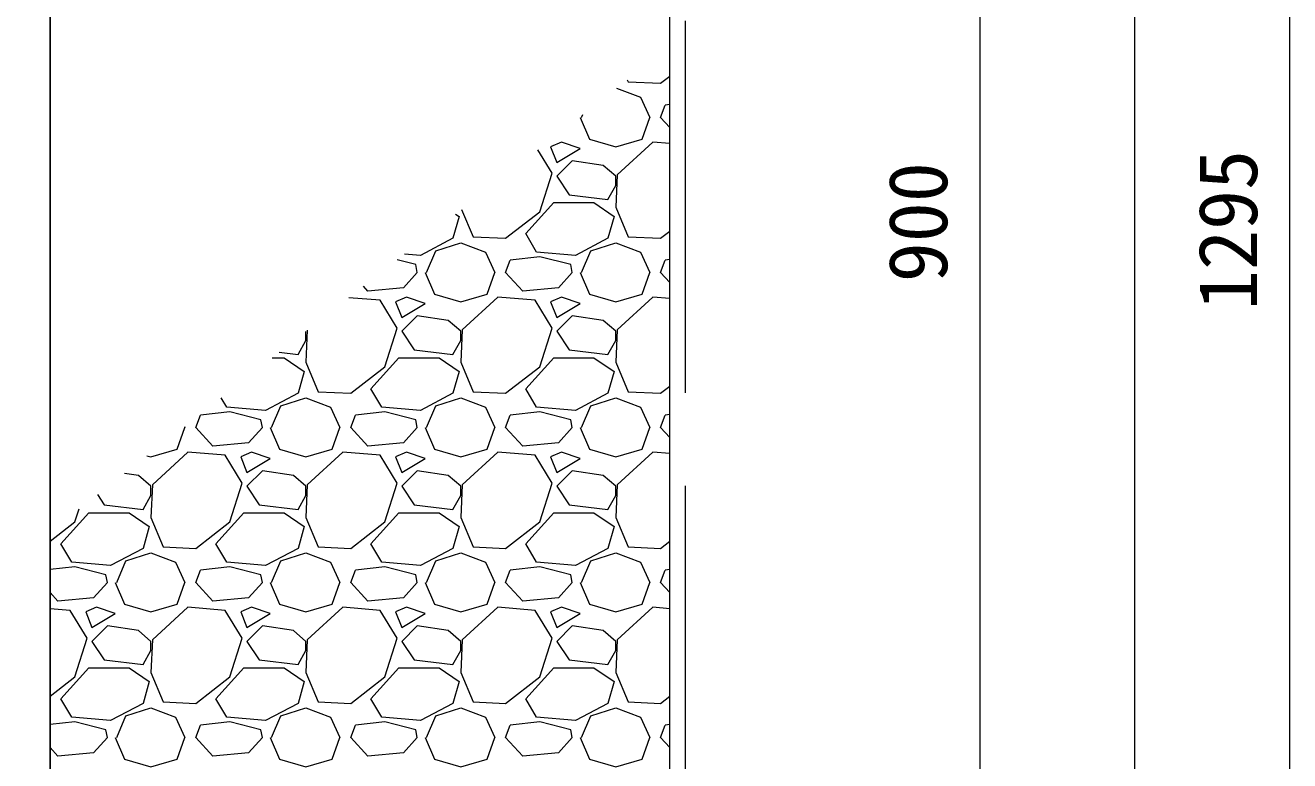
# Model space of a CAD drawing. Units: millimetres at full size, sheet at 1:20; details may follow other scales. Extents: x 0 to 23340, y -4498 to 8520.
# Drawn here: x 9059.5 to 9467.5, y 1092.5 to 1329.7 of the extents above; entities that cross this region are included whole.
import ezdxf
from ezdxf.enums import TextEntityAlignment as Align

# ---------------------------------------------------------------- set-up
doc = ezdxf.new("R2010")
doc.units = ezdxf.units.MM
doc.header["$LTSCALE"] = 20
doc.linetypes.add('DASHED', pattern=[7.5, 6, -1.5])
for name, color, linetype, lineweight in [('KIJUN', 5, 'Continuous', 5), ('SUNPO', 3, 'Continuous', 13), ('ﾊｯﾁﾝｸﾞ', 7, 'Continuous', 5)]:
    doc.layers.add(name, color=color, linetype=linetype, lineweight=lineweight)
doc.styles.add('ＭＳ ゴシック', font='')
doc.styles.get('ＭＳ ゴシック').set_extended_font_data('MS Gothic')

msp = doc.modelspace()

# ---------------------------------------------------------------- linework, layer by layer
at = {"layer": 'KIJUN', "color": 7, "lineweight": 13}
msp.add_lwpolyline([(8745.1, 963.68), (8707.48, 1711.2), (8734.48, 1776.2), (8732.48, 1816.2), (8696.48, 1836.2), (8692.48, 1911.2), (8650.48, 1911.2), (8647.48, 1908.2), (8647.48, 836.2), (8667.48, 816.2), (9047.48, 816.2), (9067.48, 836.2), (9067.48, 1908.2), (9064.48, 1911.2), (9022.48, 1911.2), (9018.48, 1836.2), (8982.48, 1816.2), (8980.48, 1776.2), (9007.48, 1711.2), (8969.87, 963.68)], dxfattribs=at)
at = {"layer": 'KIJUN', "color": 7, "linetype": 'DASHED', "lineweight": 13}
msp.add_lwpolyline([(8647.48, 1721.2), (8442.48, 1721.2), (8442.48, 611.2), (9272.48, 611.2), (9272.48, 1721.2), (9067.48, 1721.2)], dxfattribs=at)
at = {"layer": 'KIJUN', "color": 7, "lineweight": 13}
msp.add_lwpolyline([(9067.48, 1716.2), (9067.48, 836.2), (9047.48, 816.2), (8667.48, 816.2), (8647.48, 836.2), (8647.48, 1716.2), (8447.48, 1716.2), (8447.48, 616.2), (9267.48, 616.2), (9267.48, 1716.2)], close=True, dxfattribs=at)
at = {"layer": 'SUNPO'}
for p, q in [((9417.48, 816.2), (9417.48, 1911.2)), ((9467.48, 616.2), (9467.48, 1911.2)), ((9367.48, 1716.2), (9367.48, 816.2))]:
    msp.add_line(p, q, dxfattribs=at)
at = {"layer": 'ﾊｯﾁﾝｸﾞ'}
for p, q in [((9253.74, 1312.12), (9254, 1311.5)), ((9254, 1311.5), (9264.5, 1311)), ((9264.5, 1311), (9267.48, 1313.31)), ((9250.26, 1309.4), (9258, 1306.5)), ((9258, 1306.5), (9261, 1300)), ((9264.5, 1300), (9266, 1304)), ((9267.48, 1304.16), (9266, 1304)), ((9238.5, 1300), (9241.5, 1293)), ((9239, 1300), (9239.38, 1300.89)), ((9258.5, 1293), (9261, 1300)), ((9267.48, 1296.74), (9264.5, 1300)), ((9229.5, 1282), (9224.89, 1289.55)), ((9232.5, 1292), (9229, 1290.5)), ((9229, 1290.5), (9231, 1285.5)), ((9231, 1285.5), (9238.5, 1290)), ((9238.5, 1290), (9232.5, 1292)), ((9241.5, 1293), (9250, 1290.5)), ((9250, 1290.5), (9258.5, 1293)), ((9262, 1292), (9250.5, 1281.5)), ((9267.48, 1291.54), (9262, 1292)), ((9236, 1286), (9231, 1281)), ((9246, 1284.5), (9236, 1286)), ((9225.5, 1269.5), (9229.5, 1282)), ((9250, 1281), (9246, 1284.5)), ((9250.5, 1281.5), (9250, 1271)), ((9231, 1281), (9235, 1275)), ((9247.5, 1273.5), (9250, 1278)), ((9250, 1278), (9250, 1281)), ((9235, 1275), (9247.5, 1273.5)), ((9200.29, 1270.3), (9204, 1261.5)), ((9214.5, 1261), (9225.5, 1269.5)), ((9221, 1262.5), (9230, 1272.5)), ((9230, 1272.5), (9243, 1272.5)), ((9243, 1272.5), (9249.5, 1268)), ((9250, 1271), (9254, 1261.5)), ((9199.5, 1268), (9197.5, 1261)), ((9198.36, 1268.79), (9199.5, 1268)), ((9249.5, 1268), (9247.5, 1261)), ((9197.5, 1261), (9187, 1255.5)), ((9204, 1261.5), (9214.5, 1261)), ((9224.5, 1256.5), (9221, 1262.5)), ((9247.5, 1261), (9237, 1255.5)), ((9254, 1261.5), (9264.5, 1261)), ((9264.5, 1261), (9267.48, 1263.31)), ((9189, 1250), (9192, 1257)), ((9192, 1257), (9200, 1259.5)), ((9200, 1259.5), (9208, 1256.5)), ((9239, 1250), (9242, 1257)), ((9242, 1257), (9250, 1259.5)), ((9250, 1259.5), (9258, 1256.5)), ((9185.5, 1252.5), (9179.47, 1254.01)), ((9187, 1255.5), (9181.89, 1255.91)), ((9186, 1250), (9185.5, 1252.5)), ((9208, 1256.5), (9211, 1250)), ((9214.5, 1250), (9216, 1254)), ((9225.5, 1255), (9216, 1254)), ((9237, 1255.5), (9224.5, 1256.5)), ((9235.5, 1252.5), (9225.5, 1255)), ((9236, 1250), (9235.5, 1252.5)), ((9258, 1256.5), (9261, 1250)), ((9264.5, 1250), (9266, 1254)), ((9267.48, 1254.16), (9266, 1254)), ((9186, 1250), (9181.5, 1245)), ((9188.5, 1250), (9191.5, 1243)), ((9208.5, 1243), (9211, 1250)), ((9220, 1244), (9214.5, 1250)), ((9236, 1250), (9231.5, 1245)), ((9238.5, 1250), (9241.5, 1243)), ((9258.5, 1243), (9261, 1250)), ((9267.48, 1246.74), (9264.5, 1250)), ((9170, 1244), (9168.61, 1245.52)), ((9181.5, 1245), (9170, 1244)), ((9231.5, 1245), (9220, 1244)), ((9174, 1241), (9163.91, 1241.84)), ((9179.5, 1232), (9174, 1241)), ((9182.5, 1242), (9179, 1240.5)), ((9179, 1240.5), (9181, 1235.5)), ((9188.5, 1240), (9182.5, 1242)), ((9191.5, 1243), (9200, 1240.5)), ((9200, 1240.5), (9208.5, 1243)), ((9212, 1242), (9200.5, 1231.5)), ((9224, 1241), (9212, 1242)), ((9229.5, 1232), (9224, 1241)), ((9232.5, 1242), (9229, 1240.5)), ((9229, 1240.5), (9231, 1235.5)), ((9238.5, 1240), (9232.5, 1242)), ((9241.5, 1243), (9250, 1240.5)), ((9250, 1240.5), (9258.5, 1243)), ((9262, 1242), (9250.5, 1231.5)), ((9267.48, 1241.54), (9262, 1242)), ((9181, 1235.5), (9188.5, 1240)), ((9231, 1235.5), (9238.5, 1240)), ((9186, 1236), (9181, 1231)), ((9196, 1234.5), (9186, 1236)), ((9200, 1231), (9196, 1234.5)), ((9236, 1236), (9231, 1231)), ((9246, 1234.5), (9236, 1236)), ((9250, 1231), (9246, 1234.5)), ((9147.5, 1223.5), (9150, 1228)), ((9150.49, 1231.34), (9150, 1221)), ((9150, 1228), (9150, 1230.95)), ((9175.5, 1219.5), (9179.5, 1232)), ((9181, 1231), (9185, 1225)), ((9197.5, 1223.5), (9200, 1228)), ((9200.5, 1231.5), (9200, 1221)), ((9200, 1228), (9200, 1231)), ((9225.5, 1219.5), (9229.5, 1232)), ((9231, 1231), (9235, 1225)), ((9247.5, 1223.5), (9250, 1228)), ((9250.5, 1231.5), (9250, 1221)), ((9250, 1228), (9250, 1231)), ((9141.41, 1224.23), (9147.5, 1223.5)), ((9185, 1225), (9197.5, 1223.5)), ((9235, 1225), (9247.5, 1223.5)), ((9139.2, 1222.5), (9143, 1222.5)), ((9143, 1222.5), (9149.5, 1218)), ((9150, 1221), (9154, 1211.5)), ((9171, 1212.5), (9180, 1222.5)), ((9180, 1222.5), (9193, 1222.5)), ((9193, 1222.5), (9199.5, 1218)), ((9200, 1221), (9204, 1211.5)), ((9221, 1212.5), (9230, 1222.5)), ((9230, 1222.5), (9243, 1222.5)), ((9243, 1222.5), (9249.5, 1218)), ((9250, 1221), (9254, 1211.5)), ((9149.5, 1218), (9147.5, 1211)), ((9164.5, 1211), (9175.5, 1219.5)), ((9199.5, 1218), (9197.5, 1211)), ((9214.5, 1211), (9225.5, 1219.5)), ((9249.5, 1218), (9247.5, 1211)), ((9174.5, 1206.5), (9171, 1212.5)), ((9224.5, 1206.5), (9221, 1212.5)), ((9264.5, 1211), (9267.48, 1213.31)), ((9124.5, 1206.5), (9122.7, 1209.59)), ((9147.5, 1211), (9137, 1205.5)), ((9142, 1207), (9150, 1209.5)), ((9150, 1209.5), (9158, 1206.5)), ((9154, 1211.5), (9164.5, 1211)), ((9197.5, 1211), (9187, 1205.5)), ((9192, 1207), (9200, 1209.5)), ((9200, 1209.5), (9208, 1206.5)), ((9204, 1211.5), (9214.5, 1211)), ((9247.5, 1211), (9237, 1205.5)), ((9242, 1207), (9250, 1209.5)), ((9250, 1209.5), (9258, 1206.5)), ((9254, 1211.5), (9264.5, 1211)), ((9114.5, 1200), (9116, 1204)), ((9125.5, 1205), (9116, 1204)), ((9137, 1205.5), (9124.5, 1206.5)), ((9135.5, 1202.5), (9125.5, 1205)), ((9139, 1200), (9142, 1207)), ((9158, 1206.5), (9161, 1200)), ((9164.5, 1200), (9166, 1204)), ((9175.5, 1205), (9166, 1204)), ((9187, 1205.5), (9174.5, 1206.5)), ((9185.5, 1202.5), (9175.5, 1205)), ((9189, 1200), (9192, 1207)), ((9208, 1206.5), (9211, 1200)), ((9214.5, 1200), (9216, 1204)), ((9225.5, 1205), (9216, 1204)), ((9237, 1205.5), (9224.5, 1206.5)), ((9235.5, 1202.5), (9225.5, 1205)), ((9239, 1200), (9242, 1207)), ((9258, 1206.5), (9261, 1200)), ((9264.5, 1200), (9266, 1204)), ((9267.48, 1204.16), (9266, 1204)), ((9108.5, 1193), (9111, 1200)), ((9110.85, 1200.32), (9111, 1200)), ((9120, 1194), (9114.5, 1200)), ((9136, 1200), (9131.5, 1195)), ((9136, 1200), (9135.5, 1202.5)), ((9138.5, 1200), (9141.5, 1193)), ((9158.5, 1193), (9161, 1200)), ((9170, 1194), (9164.5, 1200)), ((9186, 1200), (9181.5, 1195)), ((9186, 1200), (9185.5, 1202.5)), ((9188.5, 1200), (9191.5, 1193)), ((9208.5, 1193), (9211, 1200)), ((9220, 1194), (9214.5, 1200)), ((9236, 1200), (9231.5, 1195)), ((9236, 1200), (9235.5, 1202.5)), ((9238.5, 1200), (9241.5, 1193)), ((9258.5, 1193), (9261, 1200)), ((9267.48, 1196.74), (9264.5, 1200)), ((9100, 1190.5), (9108.5, 1193)), ((9112, 1192), (9100.5, 1181.5)), ((9124, 1191), (9112, 1192)), ((9131.5, 1195), (9120, 1194)), ((9132.5, 1192), (9129, 1190.5)), ((9138.5, 1190), (9132.5, 1192)), ((9141.5, 1193), (9150, 1190.5)), ((9150, 1190.5), (9158.5, 1193)), ((9162, 1192), (9150.5, 1181.5)), ((9174, 1191), (9162, 1192)), ((9181.5, 1195), (9170, 1194)), ((9182.5, 1192), (9179, 1190.5)), ((9188.5, 1190), (9182.5, 1192)), ((9191.5, 1193), (9200, 1190.5)), ((9200, 1190.5), (9208.5, 1193)), ((9212, 1192), (9200.5, 1181.5)), ((9224, 1191), (9212, 1192)), ((9231.5, 1195), (9220, 1194)), ((9232.5, 1192), (9229, 1190.5)), ((9238.5, 1190), (9232.5, 1192)), ((9241.5, 1193), (9250, 1190.5)), ((9250, 1190.5), (9258.5, 1193)), ((9262, 1192), (9250.5, 1181.5)), ((9267.48, 1191.54), (9262, 1192)), ((9098.76, 1190.86), (9100, 1190.5)), ((9129.5, 1182), (9124, 1191)), ((9129, 1190.5), (9131, 1185.5)), ((9131, 1185.5), (9138.5, 1190)), ((9179.5, 1182), (9174, 1191)), ((9179, 1190.5), (9181, 1185.5)), ((9181, 1185.5), (9188.5, 1190)), ((9229.5, 1182), (9224, 1191)), ((9229, 1190.5), (9231, 1185.5)), ((9231, 1185.5), (9238.5, 1190)), ((9096, 1184.5), (9091.49, 1185.18)), ((9100, 1181), (9096, 1184.5)), ((9136, 1186), (9131, 1181)), ((9146, 1184.5), (9136, 1186)), ((9150, 1181), (9146, 1184.5)), ((9186, 1186), (9181, 1181)), ((9196, 1184.5), (9186, 1186)), ((9200, 1181), (9196, 1184.5)), ((9236, 1186), (9231, 1181)), ((9246, 1184.5), (9236, 1186)), ((9250, 1181), (9246, 1184.5)), ((9100.5, 1181.5), (9100, 1171)), ((9100, 1178), (9100, 1181)), ((9125.5, 1169.5), (9129.5, 1182)), ((9131, 1181), (9135, 1175)), ((9150.5, 1181.5), (9150, 1171)), ((9150, 1178), (9150, 1181)), ((9175.5, 1169.5), (9179.5, 1182)), ((9181, 1181), (9185, 1175)), ((9200.5, 1181.5), (9200, 1171)), ((9200, 1178), (9200, 1181)), ((9225.5, 1169.5), (9229.5, 1182)), ((9231, 1181), (9235, 1175)), ((9250.5, 1181.5), (9250, 1171)), ((9250, 1178), (9250, 1181)), ((9082.77, 1178.35), (9085, 1175)), ((9085, 1175), (9097.5, 1173.5)), ((9097.5, 1173.5), (9100, 1178)), ((9135, 1175), (9147.5, 1173.5)), ((9147.5, 1173.5), (9150, 1178)), ((9185, 1175), (9197.5, 1173.5)), ((9197.5, 1173.5), (9200, 1178)), ((9235, 1175), (9247.5, 1173.5)), ((9247.5, 1173.5), (9250, 1178)), ((9071, 1162.5), (9080, 1172.5)), ((9075.5, 1169.5), (9076.85, 1173.72)), ((9080, 1172.5), (9093, 1172.5)), ((9093, 1172.5), (9099.5, 1168)), ((9100, 1171), (9104, 1161.5)), ((9121, 1162.5), (9130, 1172.5)), ((9130, 1172.5), (9143, 1172.5)), ((9143, 1172.5), (9149.5, 1168)), ((9150, 1171), (9154, 1161.5)), ((9171, 1162.5), (9180, 1172.5)), ((9180, 1172.5), (9193, 1172.5)), ((9193, 1172.5), (9199.5, 1168)), ((9200, 1171), (9204, 1161.5)), ((9221, 1162.5), (9230, 1172.5)), ((9230, 1172.5), (9243, 1172.5)), ((9243, 1172.5), (9249.5, 1168)), ((9250, 1171), (9254, 1161.5)), ((9067.48, 1163.31), (9075.5, 1169.5)), ((9099.5, 1168), (9097.5, 1161)), ((9114.5, 1161), (9125.5, 1169.5)), ((9149.5, 1168), (9147.5, 1161)), ((9164.5, 1161), (9175.5, 1169.5)), ((9199.5, 1168), (9197.5, 1161)), ((9214.5, 1161), (9225.5, 1169.5)), ((9249.5, 1168), (9247.5, 1161)), ((9264.5, 1161), (9267.48, 1163.31)), ((9074.5, 1156.5), (9071, 1162.5)), ((9097.5, 1161), (9087, 1155.5)), ((9092, 1157), (9100, 1159.5)), ((9100, 1159.5), (9108, 1156.5)), ((9104, 1161.5), (9114.5, 1161)), ((9124.5, 1156.5), (9121, 1162.5)), ((9147.5, 1161), (9137, 1155.5)), ((9142, 1157), (9150, 1159.5)), ((9150, 1159.5), (9158, 1156.5)), ((9154, 1161.5), (9164.5, 1161)), ((9174.5, 1156.5), (9171, 1162.5)), ((9197.5, 1161), (9187, 1155.5)), ((9192, 1157), (9200, 1159.5)), ((9200, 1159.5), (9208, 1156.5)), ((9204, 1161.5), (9214.5, 1161)), ((9224.5, 1156.5), (9221, 1162.5)), ((9247.5, 1161), (9237, 1155.5)), ((9242, 1157), (9250, 1159.5)), ((9250, 1159.5), (9258, 1156.5)), ((9254, 1161.5), (9264.5, 1161)), ((9075.5, 1155), (9067.48, 1154.16)), ((9087, 1155.5), (9074.5, 1156.5)), ((9085.5, 1152.5), (9075.5, 1155)), ((9089, 1150), (9092, 1157)), ((9108, 1156.5), (9111, 1150)), ((9125.5, 1155), (9116, 1154)), ((9137, 1155.5), (9124.5, 1156.5)), ((9135.5, 1152.5), (9125.5, 1155)), ((9139, 1150), (9142, 1157)), ((9158, 1156.5), (9161, 1150)), ((9175.5, 1155), (9166, 1154)), ((9187, 1155.5), (9174.5, 1156.5)), ((9185.5, 1152.5), (9175.5, 1155)), ((9189, 1150), (9192, 1157)), ((9208, 1156.5), (9211, 1150)), ((9225.5, 1155), (9216, 1154)), ((9237, 1155.5), (9224.5, 1156.5)), ((9235.5, 1152.5), (9225.5, 1155)), ((9239, 1150), (9242, 1157)), ((9258, 1156.5), (9261, 1150)), ((9086, 1150), (9085.5, 1152.5)), ((9114.5, 1150), (9116, 1154)), ((9136, 1150), (9135.5, 1152.5)), ((9164.5, 1150), (9166, 1154)), ((9186, 1150), (9185.5, 1152.5)), ((9214.5, 1150), (9216, 1154)), ((9236, 1150), (9235.5, 1152.5)), ((9264.5, 1150), (9266, 1154)), ((9267.48, 1154.16), (9266, 1154)), ((9070, 1144), (9067.48, 1146.74)), ((9086, 1150), (9081.5, 1145)), ((9088.5, 1150), (9091.5, 1143)), ((9108.5, 1143), (9111, 1150)), ((9120, 1144), (9114.5, 1150)), ((9136, 1150), (9131.5, 1145)), ((9138.5, 1150), (9141.5, 1143)), ((9158.5, 1143), (9161, 1150)), ((9170, 1144), (9164.5, 1150)), ((9186, 1150), (9181.5, 1145)), ((9188.5, 1150), (9191.5, 1143)), ((9208.5, 1143), (9211, 1150)), ((9220, 1144), (9214.5, 1150)), ((9236, 1150), (9231.5, 1145)), ((9238.5, 1150), (9241.5, 1143)), ((9258.5, 1143), (9261, 1150)), ((9267.48, 1146.74), (9264.5, 1150)), ((9081.5, 1145), (9070, 1144)), ((9091.5, 1143), (9100, 1140.5)), ((9100, 1140.5), (9108.5, 1143)), ((9131.5, 1145), (9120, 1144)), ((9141.5, 1143), (9150, 1140.5)), ((9150, 1140.5), (9158.5, 1143)), ((9181.5, 1145), (9170, 1144)), ((9191.5, 1143), (9200, 1140.5)), ((9200, 1140.5), (9208.5, 1143)), ((9231.5, 1145), (9220, 1144)), ((9241.5, 1143), (9250, 1140.5)), ((9250, 1140.5), (9258.5, 1143)), ((9074, 1141), (9067.48, 1141.54)), ((9079.5, 1132), (9074, 1141)), ((9082.5, 1142), (9079, 1140.5)), ((9079, 1140.5), (9081, 1135.5)), ((9081, 1135.5), (9088.5, 1140)), ((9088.5, 1140), (9082.5, 1142)), ((9112, 1142), (9100.5, 1131.5)), ((9124, 1141), (9112, 1142)), ((9129.5, 1132), (9124, 1141)), ((9132.5, 1142), (9129, 1140.5)), ((9129, 1140.5), (9131, 1135.5)), ((9131, 1135.5), (9138.5, 1140)), ((9138.5, 1140), (9132.5, 1142)), ((9162, 1142), (9150.5, 1131.5)), ((9174, 1141), (9162, 1142)), ((9179.5, 1132), (9174, 1141)), ((9182.5, 1142), (9179, 1140.5)), ((9179, 1140.5), (9181, 1135.5)), ((9181, 1135.5), (9188.5, 1140)), ((9188.5, 1140), (9182.5, 1142)), ((9212, 1142), (9200.5, 1131.5)), ((9224, 1141), (9212, 1142)), ((9229.5, 1132), (9224, 1141)), ((9232.5, 1142), (9229, 1140.5)), ((9229, 1140.5), (9231, 1135.5)), ((9231, 1135.5), (9238.5, 1140)), ((9238.5, 1140), (9232.5, 1142)), ((9262, 1142), (9250.5, 1131.5)), ((9267.48, 1141.54), (9262, 1142)), ((9086, 1136), (9081, 1131)), ((9096, 1134.5), (9086, 1136)), ((9100, 1131), (9096, 1134.5)), ((9136, 1136), (9131, 1131)), ((9146, 1134.5), (9136, 1136)), ((9150, 1131), (9146, 1134.5)), ((9186, 1136), (9181, 1131)), ((9196, 1134.5), (9186, 1136)), ((9200, 1131), (9196, 1134.5)), ((9236, 1136), (9231, 1131)), ((9246, 1134.5), (9236, 1136)), ((9250, 1131), (9246, 1134.5)), ((9075.5, 1119.5), (9079.5, 1132)), ((9081, 1131), (9085, 1125)), ((9100.5, 1131.5), (9100, 1121)), ((9100, 1128), (9100, 1131)), ((9125.5, 1119.5), (9129.5, 1132)), ((9131, 1131), (9135, 1125)), ((9150.5, 1131.5), (9150, 1121)), ((9150, 1128), (9150, 1131)), ((9175.5, 1119.5), (9179.5, 1132)), ((9181, 1131), (9185, 1125)), ((9200.5, 1131.5), (9200, 1121)), ((9200, 1128), (9200, 1131)), ((9225.5, 1119.5), (9229.5, 1132)), ((9231, 1131), (9235, 1125)), ((9250.5, 1131.5), (9250, 1121)), ((9250, 1128), (9250, 1131)), ((9097.5, 1123.5), (9100, 1128)), ((9147.5, 1123.5), (9150, 1128)), ((9197.5, 1123.5), (9200, 1128)), ((9247.5, 1123.5), (9250, 1128)), ((9071, 1112.5), (9080, 1122.5)), ((9080, 1122.5), (9093, 1122.5)), ((9085, 1125), (9097.5, 1123.5)), ((9093, 1122.5), (9099.5, 1118)), ((9121, 1112.5), (9130, 1122.5)), ((9130, 1122.5), (9143, 1122.5)), ((9135, 1125), (9147.5, 1123.5)), ((9143, 1122.5), (9149.5, 1118)), ((9171, 1112.5), (9180, 1122.5)), ((9180, 1122.5), (9193, 1122.5)), ((9185, 1125), (9197.5, 1123.5)), ((9193, 1122.5), (9199.5, 1118)), ((9221, 1112.5), (9230, 1122.5)), ((9230, 1122.5), (9243, 1122.5)), ((9235, 1125), (9247.5, 1123.5)), ((9243, 1122.5), (9249.5, 1118)), ((9067.48, 1113.31), (9075.5, 1119.5)), ((9099.5, 1118), (9097.5, 1111)), ((9100, 1121), (9104, 1111.5)), ((9114.5, 1111), (9125.5, 1119.5)), ((9149.5, 1118), (9147.5, 1111)), ((9150, 1121), (9154, 1111.5)), ((9164.5, 1111), (9175.5, 1119.5)), ((9199.5, 1118), (9197.5, 1111)), ((9200, 1121), (9204, 1111.5)), ((9214.5, 1111), (9225.5, 1119.5)), ((9249.5, 1118), (9247.5, 1111)), ((9250, 1121), (9254, 1111.5)), ((9074.5, 1106.5), (9071, 1112.5)), ((9097.5, 1111), (9087, 1105.5)), ((9104, 1111.5), (9114.5, 1111)), ((9124.5, 1106.5), (9121, 1112.5)), ((9147.5, 1111), (9137, 1105.5)), ((9154, 1111.5), (9164.5, 1111)), ((9174.5, 1106.5), (9171, 1112.5)), ((9197.5, 1111), (9187, 1105.5)), ((9204, 1111.5), (9214.5, 1111)), ((9224.5, 1106.5), (9221, 1112.5)), ((9247.5, 1111), (9237, 1105.5)), ((9254, 1111.5), (9264.5, 1111)), ((9264.5, 1111), (9267.48, 1113.31)), ((9087, 1105.5), (9074.5, 1106.5)), ((9089, 1100), (9092, 1107)), ((9092, 1107), (9100, 1109.5)), ((9100, 1109.5), (9108, 1106.5)), ((9108, 1106.5), (9111, 1100)), ((9137, 1105.5), (9124.5, 1106.5)), ((9139, 1100), (9142, 1107)), ((9142, 1107), (9150, 1109.5)), ((9150, 1109.5), (9158, 1106.5)), ((9158, 1106.5), (9161, 1100)), ((9187, 1105.5), (9174.5, 1106.5)), ((9189, 1100), (9192, 1107)), ((9192, 1107), (9200, 1109.5)), ((9200, 1109.5), (9208, 1106.5)), ((9208, 1106.5), (9211, 1100)), ((9237, 1105.5), (9224.5, 1106.5)), ((9239, 1100), (9242, 1107)), ((9242, 1107), (9250, 1109.5)), ((9250, 1109.5), (9258, 1106.5)), ((9258, 1106.5), (9261, 1100)), ((9075.5, 1105), (9067.48, 1104.16)), ((9085.5, 1102.5), (9075.5, 1105)), ((9086, 1100), (9085.5, 1102.5)), ((9114.5, 1100), (9116, 1104)), ((9125.5, 1105), (9116, 1104)), ((9135.5, 1102.5), (9125.5, 1105)), ((9136, 1100), (9135.5, 1102.5)), ((9164.5, 1100), (9166, 1104)), ((9175.5, 1105), (9166, 1104)), ((9185.5, 1102.5), (9175.5, 1105)), ((9186, 1100), (9185.5, 1102.5)), ((9214.5, 1100), (9216, 1104)), ((9225.5, 1105), (9216, 1104)), ((9235.5, 1102.5), (9225.5, 1105)), ((9236, 1100), (9235.5, 1102.5)), ((9264.5, 1100), (9266, 1104)), ((9267.48, 1104.16), (9266, 1104)), ((9086, 1100), (9081.5, 1095)), ((9088.5, 1100), (9091.5, 1093)), ((9108.5, 1093), (9111, 1100)), ((9120, 1094), (9114.5, 1100)), ((9136, 1100), (9131.5, 1095)), ((9138.5, 1100), (9141.5, 1093)), ((9158.5, 1093), (9161, 1100)), ((9170, 1094), (9164.5, 1100)), ((9186, 1100), (9181.5, 1095)), ((9188.5, 1100), (9191.5, 1093)), ((9208.5, 1093), (9211, 1100)), ((9220, 1094), (9214.5, 1100)), ((9236, 1100), (9231.5, 1095)), ((9238.5, 1100), (9241.5, 1093)), ((9258.5, 1093), (9261, 1100)), ((9267.48, 1096.74), (9264.5, 1100)), ((9070, 1094), (9067.48, 1096.74)), ((9081.5, 1095), (9070, 1094)), ((9131.5, 1095), (9120, 1094)), ((9181.5, 1095), (9170, 1094)), ((9231.5, 1095), (9220, 1094)), ((9091.5, 1093), (9100, 1090.5)), ((9100, 1090.5), (9108.5, 1093)), ((9141.5, 1093), (9150, 1090.5)), ((9150, 1090.5), (9158.5, 1093)), ((9191.5, 1093), (9200, 1090.5)), ((9200, 1090.5), (9208.5, 1093)), ((9241.5, 1093), (9250, 1090.5)), ((9250, 1090.5), (9258.5, 1093))]:
    msp.add_line(p, q, dxfattribs=at)

# ---------------------------------------------------------------- texts
at = {"layer": 'SUNPO', "style": 'ＭＳ ゴシック'}
for s, p in [('1295', (9447.48, 1263.7)), ('900', (9347.48, 1266.2))]:
    msp.add_text(s, height=18.99, rotation=90, dxfattribs=at).set_placement(p, align=Align.MIDDLE_CENTER)

doc.saveas('drawing.dxf')
